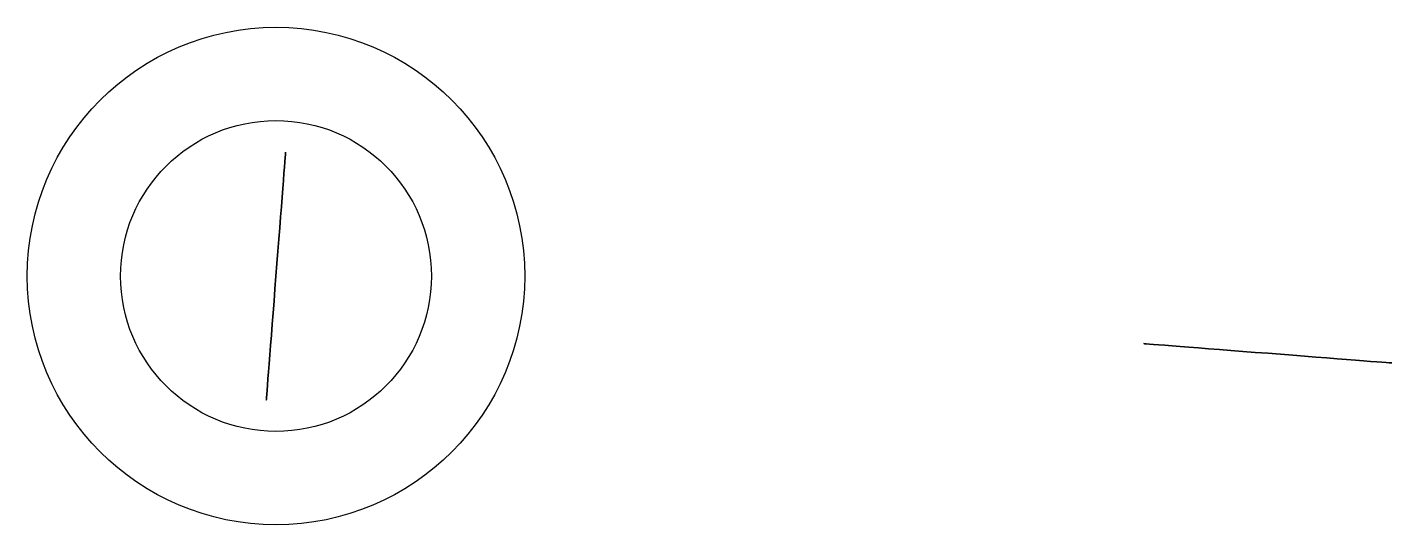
# Model space of a CAD drawing. Header units: millimetres. Extents: x 617.3 to 639.2, y 507.5 to 515.5.
import ezdxf

# ---------------------------------------------------------------- set-up
doc = ezdxf.new("R2010")
doc.units = ezdxf.units.MM

msp = doc.modelspace()

# ---------------------------------------------------------------- linework, layer by layer
for centre, radius in [((621.281, 511.532), 4), ((621.281, 511.532), 2.5), ((621.281, 511.532, -10), 2.5)]:
    msp.add_circle(centre, radius)
at = {"extrusion": (-0.996977, 0.077697, 0)}
msp.add_circle((-558.257, -20, -579.658), 2, dxfattribs=at)
at = {"extrusion": (0.077697, 0.996977, -2.77142e-13)}
msp.add_circle((-595.658, -20, 558.257), 2, dxfattribs=at)

doc.saveas('drawing.dxf')
